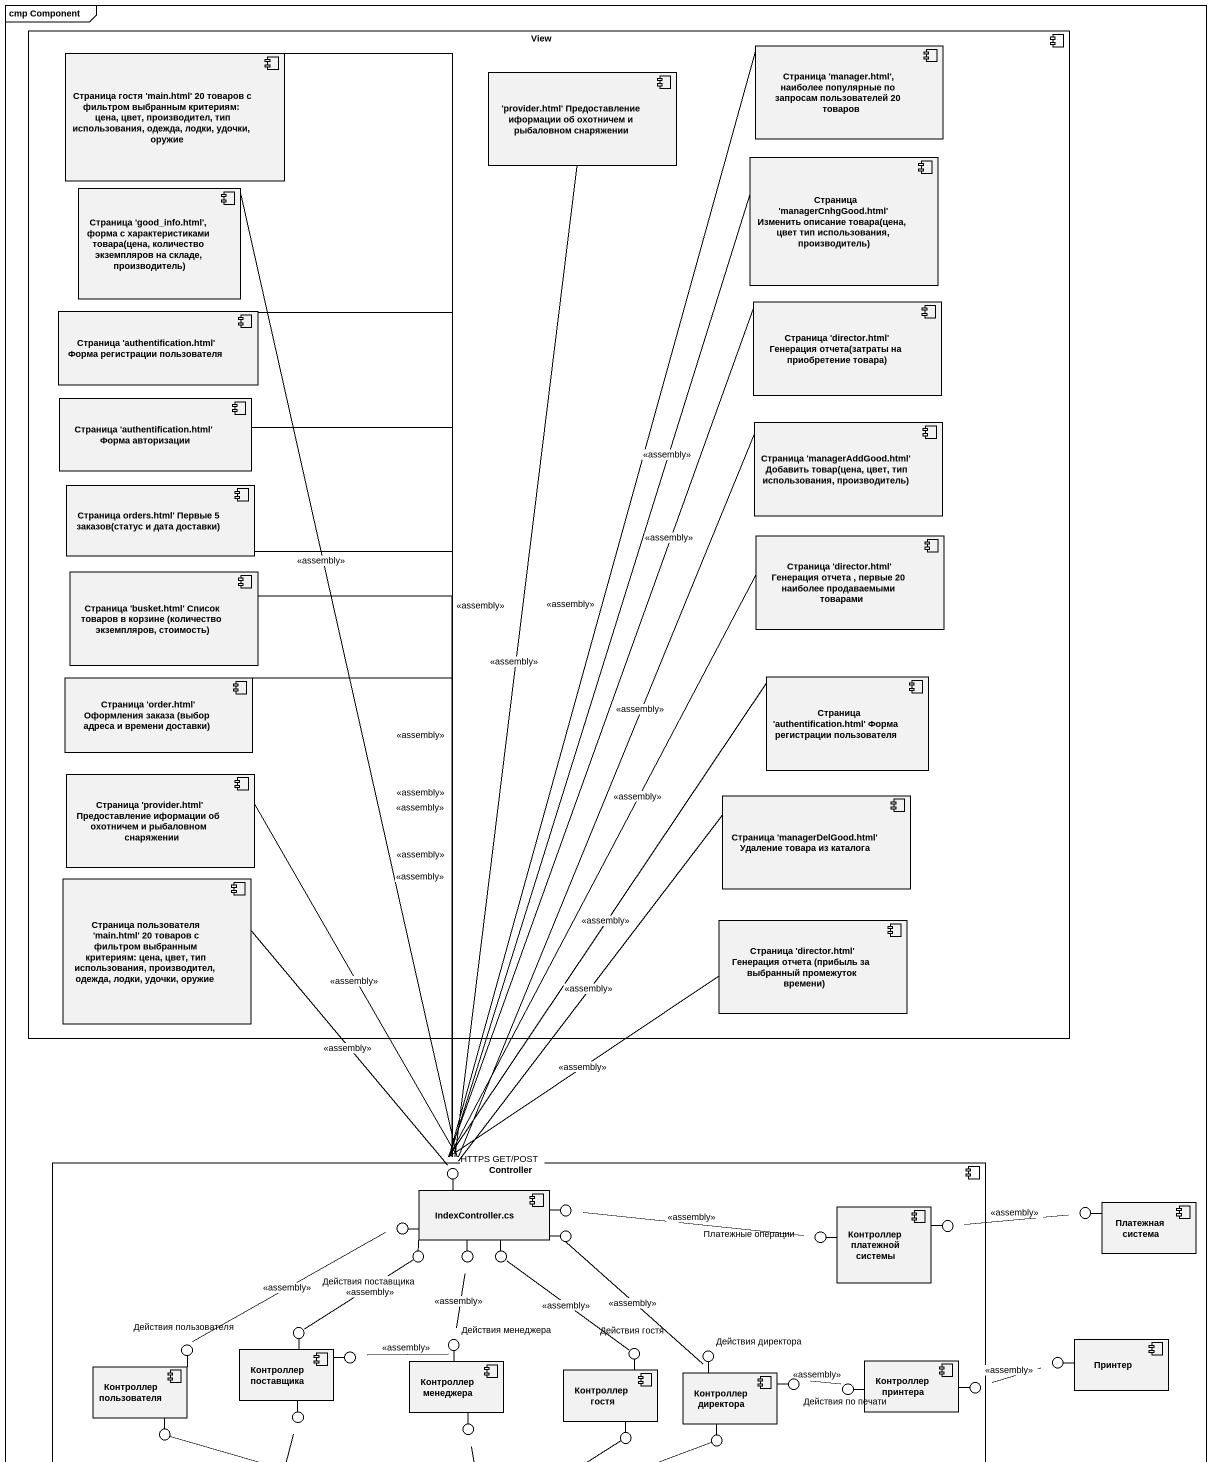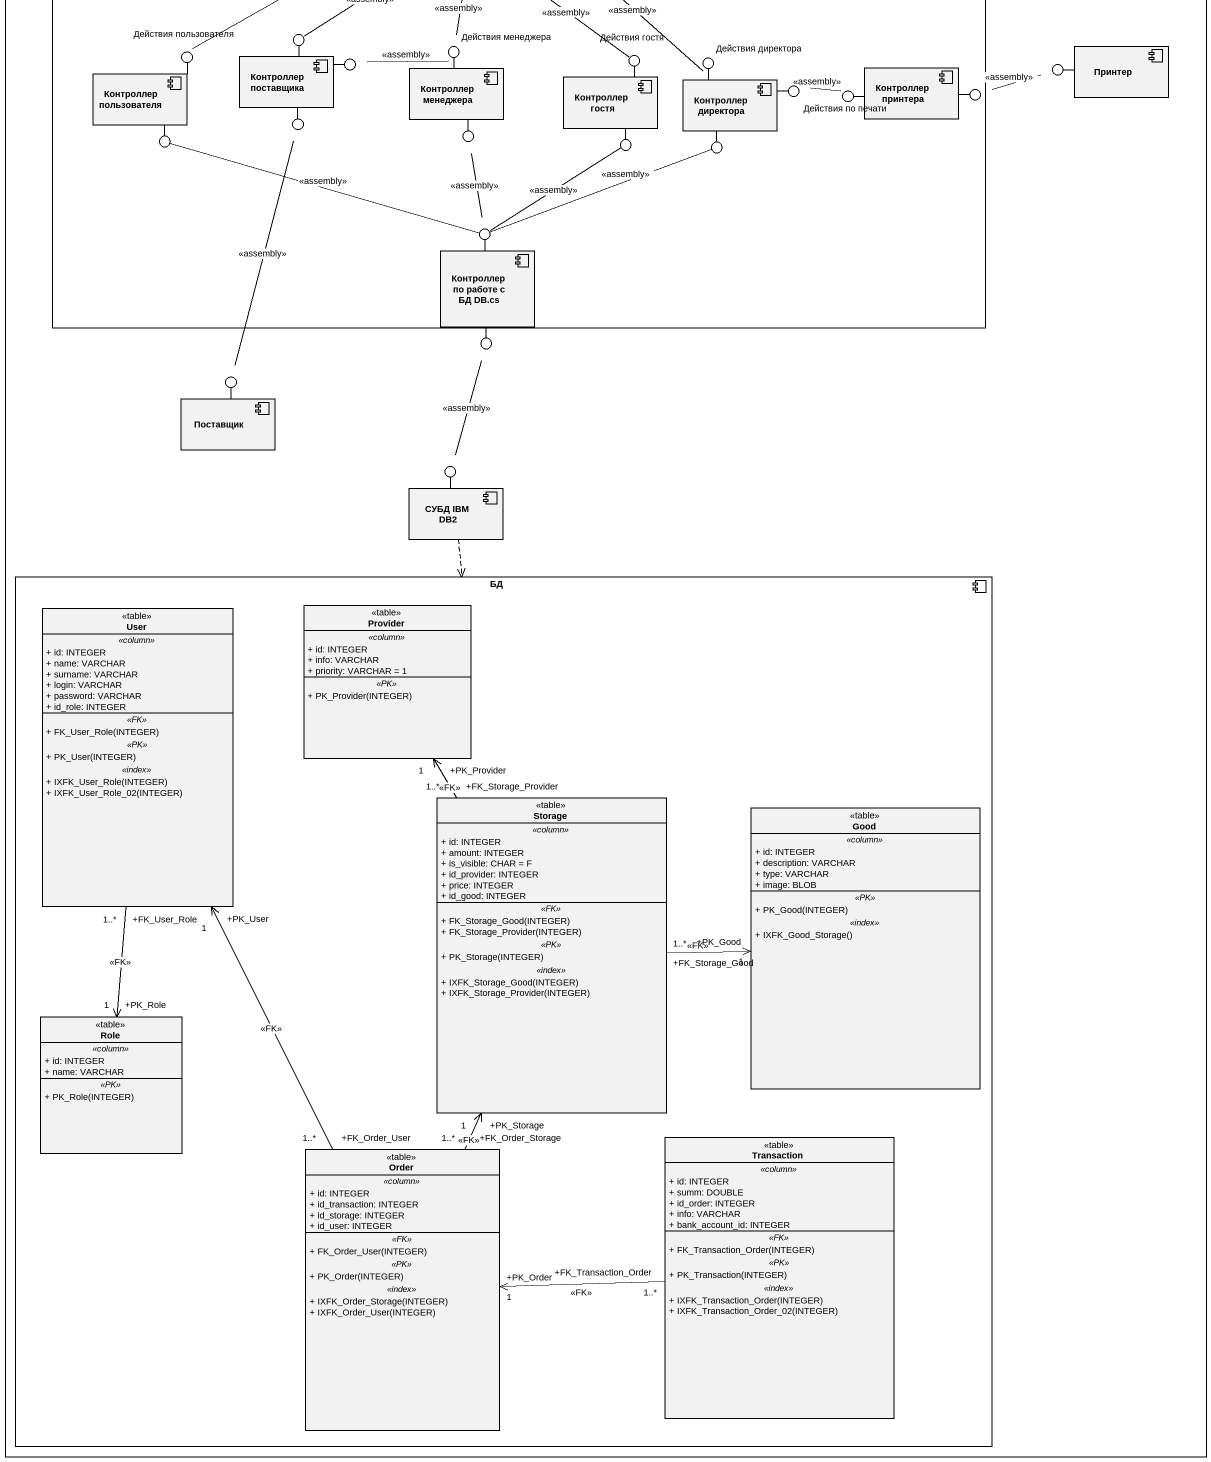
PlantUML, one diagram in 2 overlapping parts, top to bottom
@startuml
mainframe cmp Component
allowmixing
hide circle
hide empty members
skinparam classAttributeIconSize 0
component View {
  component "Страница гостя 'main.html' 20 товаров c фильтром выбранным критериям: цена, цвет, производител, тип использования, одежда, лодки, удочки, оружие" as Страница_гостя_main_html_20
  component "'provider.html' Предоставление иформации об охотничем и рыбаловном снаряжении" as provider_html
  component "Страница 'manager.html', наиболее популярные по запросам пользователей 20 товаров" as Страница_manager_html
  component "Страница 'good_info.html', форма с характеристиками товара(цена, количество экземпляров на складе, производитель)" as Страница_good_info_html
  component "Страница 'managerCnhgGood.html' Изменить описание товара(цена, цвет тип использования, производитель)" as Страница_managerCnhgGood
  component "Страница 'director.html' Генерация отчета(затраты на приобретение товара)" as Страница_director_html
  component "Страница 'authentification.html' Форма регистрации пользователя" as Страница_authentification
  component "Страница 'authentification.html' Форма авторизации" as Страница_authentification_2
  component "Страница 'managerAddGood.html' Добавить товар(цена, цвет, тип использования, производитель)" as Страница_managerAddGood
  component "Страница orders.html' Первые 5 заказов(статус и дата доставки)" as Страница_orders_html_Первые
  component "Страница 'director.html' Генерация отчета , первые 20 наиболее продаваемыми товарами" as Страница_director_html_2
  component "Страница 'busket.html' Cписок товаров в корзине (количество экземпляров, стоимость)" as Страница_busket_html_Cписок
  component "Страница 'order.html' Оформления заказа (выбор адреса и времени доставки)" as Страница_order_html
  component "Страница 'authentification.html' Форма регистрации пользователя" as Страница_authentification_3
  component "Страница 'provider.html' Предоставление иформации об охотничем и рыбаловном снаряжении" as Страница_provider_html
  component "Страница 'managerDelGood.html' Удаление товара из каталога" as Страница_managerDelGood
  component "Страница пользователя 'main.html' 20 товаров c фильтром выбранным критериям: цена, цвет, тип использования, производител, одежда, лодки, удочки, оружие" as Страница_пользователя_main
  component "Страница 'director.html' Генерация отчета (прибыль за выбранный промежуток времени)" as Страница_director_html_3
}
() "HTTPS GET/POST" as HTTPS_GET_POST
component Controller {
  component "IndexController.cs" as IndexController_cs
  component "Контроллер платежной системы" as Контроллер_платежной_системы
  component "Контроллер поставщика" as Контроллер_поставщика
  component "Контроллер пользователя" as Контроллер_пользователя
  component "Контроллер менеджера" as Контроллер_менеджера
  component "Контроллер гостя" as Контроллер_гостя
  component "Контроллер директора" as Контроллер_директора
  component "Контроллер принтера" as Контроллер_принтера
  component "Контроллер по работе с БД DB.cs" as Контроллер_по_работе_с_БД
}
() " " as lollipop1
() " " as lollipop2
() " " as lollipop3
() "Платежные операции" as Платежные_операции
() " " as lollipop4
() " " as lollipop5
component "Платежная система" as Платежная_система
() " " as lollipop6
() " " as lollipop7
() " " as lollipop8
() "Действия пользователя" as Действия_пользователя
() " " as lollipop9
() "Действия менеджера" as Действия_менеджера
() "Действия гостя" as Действия_гостя
() "Действия директора" as Действия_директора
component Принтер
() " " as lollipop10
() " " as lollipop11
() "Действия по печати" as Действия_по_печати
() " " as lollipop12
() " " as lollipop13
() " " as lollipop14
() " " as lollipop15
() " " as lollipop16
() " " as lollipop17
() " " as lollipop18
() " " as lollipop19
() " " as lollipop20
() " " as lollipop21
component Поставщик
() " " as lollipop22
component "СУБД IBM DB2" as СУБД_IBM_DB2
component БД {
  class User <<table>> {
    .. <<column>> ..
    + id: INTEGER
    + name: VARCHAR
    + surname: VARCHAR
    + login: VARCHAR
    + password: VARCHAR
    + id_role: INTEGER
    .. <<FK>> ..
    + FK_User_Role(INTEGER)
    .. <<PK>> ..
    + PK_User(INTEGER)
    .. <<index>> ..
    + IXFK_User_Role(INTEGER)
    + IXFK_User_Role_02(INTEGER)
  }
  class Provider <<table>> {
    .. <<column>> ..
    + id: INTEGER
    + info: VARCHAR
    + priority: VARCHAR = 1
    .. <<PK>> ..
    + PK_Provider(INTEGER)
  }
  class "Storage" as Storage_ <<table>> {
    .. <<column>> ..
    + id: INTEGER
    + amount: INTEGER
    + is_visible: CHAR = F
    + id_provider: INTEGER
    + price: INTEGER
    + id_good: INTEGER
    .. <<FK>> ..
    + FK_Storage_Good(INTEGER)
    + FK_Storage_Provider(INTEGER)
    .. <<PK>> ..
    + PK_Storage(INTEGER)
    .. <<index>> ..
    + IXFK_Storage_Good(INTEGER)
    + IXFK_Storage_Provider(INTEGER)
  }
  class Good <<table>> {
    .. <<column>> ..
    + id: INTEGER
    + description: VARCHAR
    + type: VARCHAR
    + image: BLOB
    .. <<PK>> ..
    + PK_Good(INTEGER)
    .. <<index>> ..
    + IXFK_Good_Storage()
  }
  class Role <<table>> {
    .. <<column>> ..
    + id: INTEGER
    + name: VARCHAR
    .. <<PK>> ..
    + PK_Role(INTEGER)
  }
  class Transaction <<table>> {
    .. <<column>> ..
    + id: INTEGER
    + summ: DOUBLE
    + id_order: INTEGER
    + info: VARCHAR
    + bank_account_id: INTEGER
    .. <<FK>> ..
    + FK_Transaction_Order(INTEGER)
    .. <<PK>> ..
    + PK_Transaction(INTEGER)
    .. <<index>> ..
    + IXFK_Transaction_Order(INTEGER)
    + IXFK_Transaction_Order_02(INTEGER)
  }
  class Order <<table>> {
    .. <<column>> ..
    + id: INTEGER
    + id_transaction: INTEGER
    + id_storage: INTEGER
    + id_user: INTEGER
    .. <<FK>> ..
    + FK_Order_User(INTEGER)
    .. <<PK>> ..
    + PK_Order(INTEGER)
    .. <<index>> ..
    + IXFK_Order_Storage(INTEGER)
    + IXFK_Order_User(INTEGER)
  }
}
IndexController_cs -up- HTTPS_GET_POST
IndexController_cs -left- lollipop1
IndexController_cs -right- lollipop2
IndexController_cs -right- lollipop3
Контроллер_платежной_системы -left- Платежные_операции
Контроллер_платежной_системы -right- lollipop4
Платежная_система -left- lollipop5
IndexController_cs -- lollipop6
IndexController_cs -- lollipop7
IndexController_cs -- lollipop8
Контроллер_пользователя -up- Действия_пользователя
Контроллер_поставщика -up- lollipop9
Контроллер_менеджера -up- Действия_менеджера
Контроллер_гостя -up- Действия_гостя
Контроллер_директора -up- Действия_директора
Контроллер_поставщика -right- lollipop10
Контроллер_директора -right- lollipop11
Контроллер_принтера -left- Действия_по_печати
Контроллер_принтера -right- lollipop12
Принтер -left- lollipop13
Контроллер_пользователя -- lollipop14
Контроллер_поставщика -- lollipop15
Контроллер_менеджера -- lollipop16
Контроллер_гостя -- lollipop17
Контроллер_директора -- lollipop18
Контроллер_по_работе_с_БД -up- lollipop19
Контроллер_по_работе_с_БД -- lollipop20
Поставщик -up- lollipop21
СУБД_IBM_DB2 -up- lollipop22
Страница_гостя_main_html_20 -- HTTPS_GET_POST : <<assembly>>
provider_html -- HTTPS_GET_POST : <<assembly>>
Страница_manager_html -- HTTPS_GET_POST : <<assembly>>
Страница_good_info_html -- HTTPS_GET_POST : <<assembly>>
Страница_managerCnhgGood -- HTTPS_GET_POST : <<assembly>>
Страница_director_html -- HTTPS_GET_POST : <<assembly>>
Страница_authentification -- HTTPS_GET_POST : <<assembly>>
Страница_authentification_2 -- HTTPS_GET_POST : <<assembly>>
Страница_managerAddGood -- HTTPS_GET_POST : <<assembly>>
Страница_orders_html_Первые -- HTTPS_GET_POST : <<assembly>>
Страница_director_html_2 -- HTTPS_GET_POST : <<assembly>>
Страница_busket_html_Cписок -- HTTPS_GET_POST : <<assembly>>
Страница_order_html -- HTTPS_GET_POST : <<assembly>>
Страница_authentification_3 -- HTTPS_GET_POST : <<assembly>>
Страница_provider_html -- HTTPS_GET_POST : <<assembly>>
Страница_managerDelGood -- HTTPS_GET_POST : <<assembly>>
Страница_пользователя_main -- HTTPS_GET_POST : <<assembly>>
Страница_director_html_3 -left- HTTPS_GET_POST : <<assembly>>
lollipop1 -left- Действия_пользователя : <<assembly>>
lollipop2 -- Действия_директора : <<assembly>>
lollipop3 -right- Платежные_операции : <<assembly>>
lollipop4 -right- lollipop5 : <<assembly>>
lollipop6 -- lollipop9 : Действия поставщика\n<<assembly>>
lollipop7 -- Действия_менеджера : <<assembly>>
lollipop8 -- Действия_гостя : <<assembly>>
lollipop10 -right- Действия_менеджера : <<assembly>>
lollipop11 -right- Действия_по_печати : <<assembly>>
lollipop12 -right- lollipop13 : <<assembly>>
lollipop14 -right- lollipop19 : <<assembly>>
lollipop16 -- lollipop19 : <<assembly>>
lollipop17 -- lollipop19 : <<assembly>>
lollipop18 -left- lollipop19 : <<assembly>>
lollipop20 -- lollipop22 : <<assembly>>
lollipop21 -up- lollipop15 : <<assembly>>
СУБД_IBM_DB2 ..> БД
User "+FK_User_Role\n1..*" --> "+PK_Role\n1" Role : <<FK>>
Storage_ "+FK_Storage_Provider\n1..*" -up-> "+PK_Provider\n1" Provider : <<FK>>
Storage_ "+FK_Storage_Good\n1..*" -right-> "+PK_Good\n1" Good : <<FK>>
Transaction "+FK_Transaction_Order\n1..*" -left-> "+PK_Order\n1" Order : <<FK>>
Order "+FK_Order_User\n1..*" -up-> "+PK_User\n1" User : <<FK>>
Order "+FK_Order_Storage\n1..*" -up-> "+PK_Storage\n1" Storage_ : <<FK>>
@enduml
